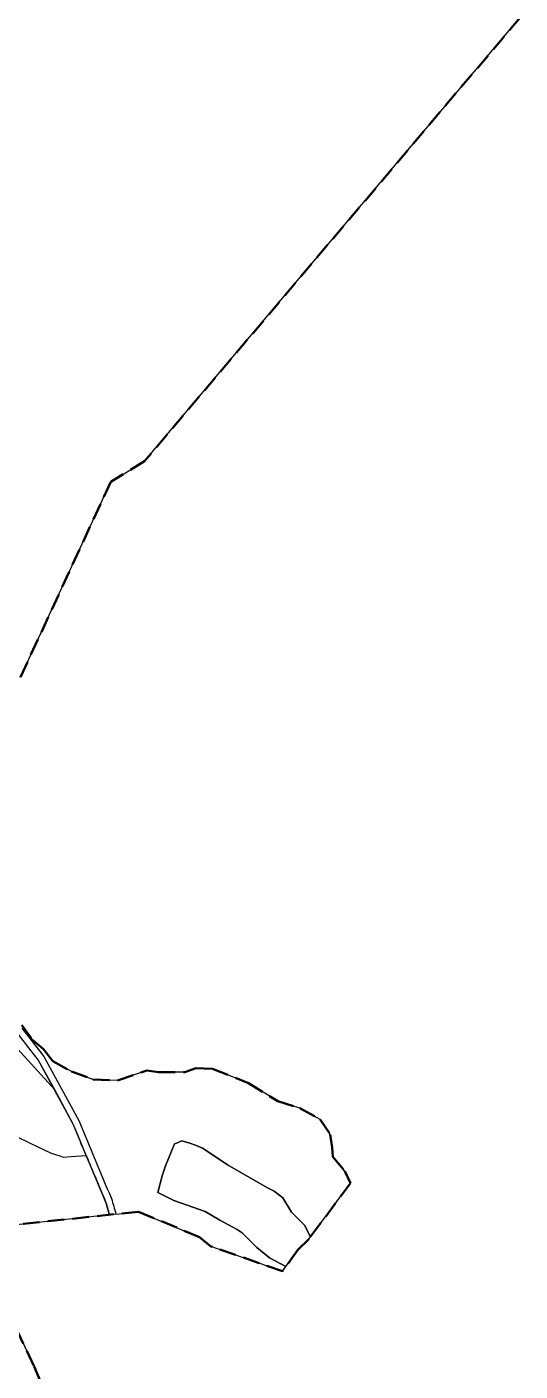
# Model space of a CAD drawing. Header units: metres. Extents: x 254550 to 279186, y 560399 to 562374.
# Drawn here: x 255658 to 255847, y 560758 to 561274 of the extents above; entities that cross this region are included whole.
import ezdxf

# ---------------------------------------------------------------- set-up
doc = ezdxf.new("R2010")
doc.units = ezdxf.units.M
doc.linetypes.add('DASHED2', pattern=[9.525, 6.35, -3.175])
for name, color, linetype, lineweight in [('E-1', 106, 'Continuous', 25), ('Institutional-1', 140, 'Continuous', 25), ('proposed footpath', 43, 'Continuous', 25), ('Surveyed_Boundary', 7, 'DASHED2', 50)]:
    doc.layers.add(name, color=color, linetype=linetype, lineweight=lineweight)

msp = doc.modelspace()

# ---------------------------------------------------------------- linework, layer by layer
at = {"layer": 'E-1'}
for points in [[(255655.61, 561024.51), (255690.22, 561099.51), (255703.16, 561107.35), (255847.22, 561277.52)], [(255656.16, 560890.02), (255659.98, 560885.06), (255660.38, 560885.36), (255656.14, 560891.16)], [(255638.13, 560807.89), (255660.82, 560760.3), (255662.08, 560757.36)]]:
    msp.add_lwpolyline(points, dxfattribs=at)
for points in [[(255643.67, 560916.31), (255630.79, 560925, 0.074063), (255619.8, 560931.21, 0.011196), (255606.06, 560936.13, -0.027099), (255604.25, 560936.84), (255611.95, 560914.81), (255639.54, 560905.37), (255644.25, 560898.32), (255647.97, 560889.27), (255668.72, 560866.27), (255662.44, 560877.79), (255653.97, 560888.76, -0.001672), (255651.68, 560894.56, -0.060721), (255647.79, 560909.64, 0.214753)], [(255770.54, 560854.99), (255762.79, 560859.24), (255754.3, 560862), (255743.05, 560868.93), (255729.2, 560874.4), (255722.8, 560874.69), (255718.62, 560873.07), (255708.57, 560873.13), (255704.11, 560873.74), (255692.77, 560869.94), (255683.4, 560870.3), (255675.21, 560873.36), (255667.96, 560877.31), (255664.4, 560881.94), (255660.38, 560885.36), (255659.98, 560885.06), (255664.54, 560879.16), (255678.1, 560854.26, 0.004243), (255690.47, 560824.68, -0.011572), (255692.2, 560818.69), (255700.8, 560819.61), (255724.3, 560809.87), (255728.41, 560806.42), (255756.08, 560796.76), (255757.35, 560798.54), (255751.09, 560801.9), (255746.29, 560805.87), (255740.6, 560811.51), (255738.71, 560812.81), (255732.09, 560816.35), (255726.42, 560819.7), (255719.52, 560822.08), (255714.42, 560823.88), (255712.41, 560824.89), (255708.32, 560827.02), (255709.99, 560833.36), (255711.23, 560837.13), (255714.7, 560845.6), (255715.39, 560845.89), (255717.42, 560846.76), (255720.59, 560845.88), (255722.7, 560845.16), (255725.35, 560843.92), (255730.24, 560840.83), (255735.05, 560837.53), (255750.33, 560828.72), (255752.9, 560827.44), (255756.21, 560824.9), (255759.51, 560819.42), (255764.57, 560814.46), (255766.87, 560810.01), (255782.15, 560830.56), (255780, 560835.19), (255775.38, 560840.7), (255775.14, 560844.27), (255774.4, 560849.25)]]:
    msp.add_lwpolyline(points, format="xyb", close=True, dxfattribs=at)
for points in [[(255656.16, 560890.02), (255664.54, 560879.16), (255678.1, 560854.26, 0.004243), (255690.47, 560824.68, -0.011572), (255692.2, 560818.69), (255700.8, 560819.61), (255724.3, 560809.87), (255728.41, 560806.42), (255756.08, 560796.76), (255761.95, 560804.95), (255766.21, 560809.13), (255782.15, 560830.56), (255780, 560835.19), (255775.38, 560840.7), (255775.14, 560844.27), (255774.4, 560849.25), (255770.54, 560854.99), (255762.79, 560859.24), (255754.3, 560862), (255743.05, 560868.93), (255729.2, 560874.4), (255722.8, 560874.69), (255718.62, 560873.07), (255708.57, 560873.13), (255704.11, 560873.74), (255692.77, 560869.94), (255683.4, 560870.3), (255675.21, 560873.36), (255667.96, 560877.31), (255664.4, 560881.94), (255660.38, 560885.36), (255656.14, 560891.16)], [(255654.33, 560848.32), (255659.35, 560845.83), (255667.31, 560842.09), (255670.69, 560840.99), (255671.98, 560840.57), (255674.86, 560840.79), (255680.79, 560841.17, 0.00249), (255688.12, 560823.81, -0.010611), (255689.69, 560818.42), (255650.45, 560814.24)]]:
    msp.add_lwpolyline(points, format="xyb", dxfattribs=at)
at = {"layer": 'Institutional-1'}
msp.add_lwpolyline([(255654.33, 560848.32), (255659.35, 560845.83), (255667.31, 560842.09), (255670.69, 560840.99), (255671.98, 560840.57), (255674.86, 560840.79), (255680.79, 560841.17, -0.001718), (255675.84, 560853.18), (255670.5, 560862.99), (255668.72, 560866.27), (255647.97, 560889.27)], format="xyb", dxfattribs=at)
msp.add_lwpolyline([(255759.51, 560819.42), (255756.21, 560824.9), (255752.9, 560827.44), (255750.33, 560828.72), (255735.05, 560837.53), (255730.24, 560840.83), (255725.35, 560843.92), (255722.7, 560845.16), (255720.59, 560845.88), (255717.42, 560846.76), (255715.39, 560845.89), (255714.7, 560845.6), (255711.23, 560837.13), (255709.99, 560833.36), (255708.32, 560827.02), (255712.41, 560824.89), (255714.42, 560823.88), (255719.52, 560822.08), (255726.42, 560819.7), (255732.09, 560816.35), (255738.71, 560812.81), (255740.6, 560811.51), (255746.29, 560805.87), (255751.09, 560801.9), (255757.35, 560798.54), (255761.95, 560804.95), (255766.21, 560809.13), (255766.87, 560810.01), (255764.57, 560814.46)], close=True, dxfattribs=at)
at = {"layer": 'proposed footpath'}
msp.add_lwpolyline([(255656.16, 560890.02), (255664.54, 560879.16), (255678.1, 560854.26, 0.004243), (255690.47, 560824.68, -0.011572), (255692.2, 560818.69), (255689.69, 560818.42, 0.010611), (255688.12, 560823.81, -0.004208), (255675.84, 560853.18), (255662.44, 560877.79), (255653.97, 560888.76, -0.001672)], format="xyb", dxfattribs=at)
at = {"layer": 'Surveyed_Boundary'}
for points in [[(255847.22, 561277.52), (255703.16, 561107.35), (255690.22, 561099.51), (255651.25, 561015.06)], [(255656.14, 560891.16), (255660.38, 560885.36), (255664.4, 560881.94), (255667.96, 560877.31), (255675.21, 560873.36), (255683.4, 560870.3), (255692.77, 560869.94), (255704.11, 560873.74), (255708.57, 560873.13), (255718.62, 560873.07), (255722.8, 560874.69), (255729.2, 560874.4), (255743.05, 560868.93), (255754.3, 560862), (255762.79, 560859.24), (255770.54, 560854.99), (255774.4, 560849.25), (255775.14, 560844.27), (255775.38, 560840.7), (255780, 560835.19), (255782.15, 560830.56), (255766.21, 560809.13), (255761.95, 560804.95), (255756.08, 560796.76), (255728.41, 560806.42), (255724.3, 560809.87), (255700.8, 560819.61), (255650.45, 560814.24)], [(255637.52, 560809.18), (255660.82, 560760.3), (255663.76, 560753.42)]]:
    msp.add_lwpolyline(points, dxfattribs=at)

doc.saveas('drawing.dxf')
